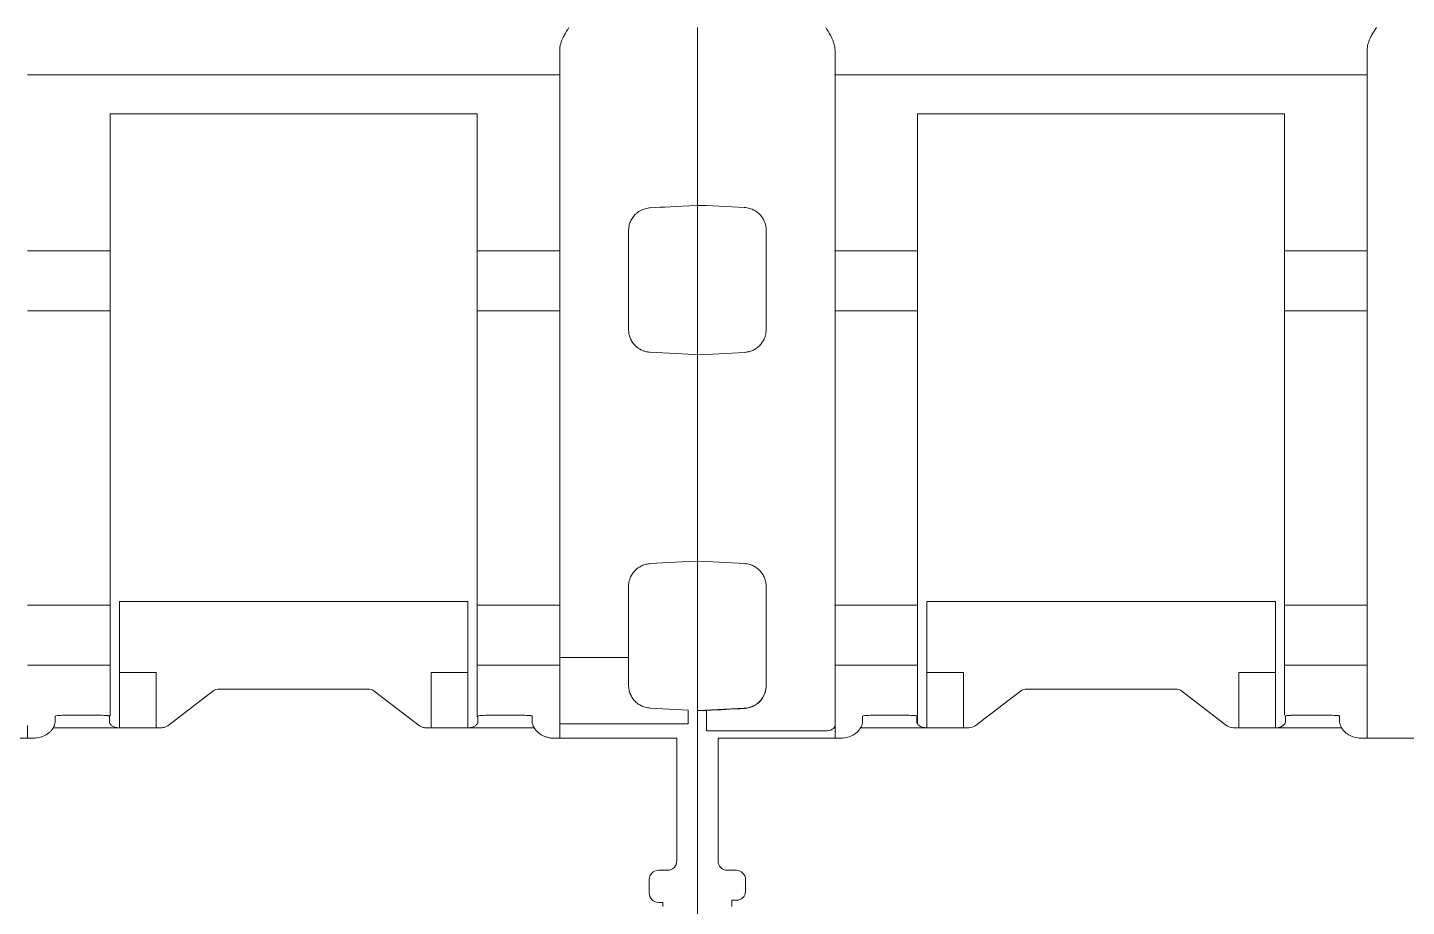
# Model space of a CAD drawing. Header units: millimetres. Extents: x 4137 to 6698, y 1400 to 3585.
# Drawn here: x 4431.75 to 4461.8, y 2349.15 to 2368.31 of the extents above; entities that cross this region are included whole.
import ezdxf

# ---------------------------------------------------------------- set-up
doc = ezdxf.new("R2010")
doc.units = ezdxf.units.MM
doc.layers.add('000-PI-Oprema', color=30, linetype='Continuous', lineweight=5)

msp = doc.modelspace()

# ---------------------------------------------------------------- linework, layer by layer
at = {"layer": '000-PI-Oprema', "color": 0, "lineweight": 0}
for p, q in [((4443.348, 2367.28), (4431.748, 2367.28)), ((4449.348, 2367.28), (4460.948, 2367.28)), ((4433.548, 2365.61), (4433.548, 2366.434)), ((4441.548, 2366.434), (4433.548, 2366.434)), ((4441.548, 2366.434), (4441.548, 2365.61)), ((4451.148, 2366.434), (4459.148, 2366.434)), ((4433.548, 2365.61), (4433.548, 2363.445)), ((4441.548, 2363.445), (4441.548, 2365.61)), ((4446.393, 2364.435), (4446.365, 2364.436)), ((4446.548, 2364.43), (4446.393, 2364.435)), ((4447.374, 2364.389), (4446.548, 2364.432)), ((4446.548, 2364.43), (4446.548, 2364.432)), ((4447.374, 2364.383), (4447.374, 2364.389)), ((4446.348, 2361.176), (4446.348, 2364.053)), ((4446.348, 2364.052), (4446.348, 2361.178)), ((4431.748, 2363.445), (4433.548, 2363.445)), ((4433.548, 2363.445), (4433.548, 2362.135)), ((4441.548, 2362.135), (4441.548, 2363.445)), ((4441.548, 2363.445), (4443.348, 2363.445)), ((4449.348, 2363.445), (4451.148, 2363.445)), ((4460.948, 2363.445), (4459.148, 2363.445)), ((4433.548, 2362.135), (4431.748, 2362.135)), ((4433.548, 2362.135), (4433.548, 2355.722)), ((4441.548, 2355.722), (4441.548, 2362.135)), ((4443.348, 2362.135), (4441.548, 2362.135)), ((4449.348, 2362.135), (4451.148, 2362.135)), ((4459.148, 2362.135), (4460.948, 2362.135)), ((4445.322, 2361.232), (4446.148, 2361.189)), ((4446.548, 2361.187), (4447.374, 2361.23)), ((4446.148, 2361.189), (4446.348, 2361.178)), ((4446.348, 2361.176), (4446.548, 2361.187)), ((4446.148, 2356.668), (4445.322, 2356.625)), ((4446.348, 2356.679), (4446.148, 2356.668)), ((4446.548, 2356.67), (4446.348, 2356.68)), ((4446.348, 2355.628), (4446.348, 2356.68)), ((4446.348, 2356.679), (4446.348, 2355.505)), ((4447.374, 2356.627), (4446.548, 2356.67)), ((4433.748, 2354.248), (4433.748, 2355.799)), ((4433.748, 2355.799), (4441.348, 2355.799)), ((4441.348, 2355.799), (4441.348, 2354.248)), ((4441.548, 2355.8), (4441.543, 2355.8)), ((4451.348, 2355.799), (4451.348, 2354.248)), ((4458.948, 2355.799), (4451.348, 2355.799)), ((4458.948, 2354.248), (4458.948, 2355.799)), ((4431.748, 2355.722), (4433.548, 2355.722)), ((4433.548, 2355.722), (4433.548, 2354.412)), ((4441.548, 2354.412), (4441.548, 2355.722)), ((4441.548, 2355.722), (4443.348, 2355.722)), ((4449.348, 2355.722), (4451.148, 2355.722)), ((4460.948, 2355.722), (4459.148, 2355.722)), ((4433.548, 2354.412), (4431.748, 2354.412)), ((4433.548, 2354.412), (4433.548, 2353.308)), ((4441.548, 2353.287), (4441.548, 2354.412)), ((4441.548, 2354.412), (4443.348, 2354.412)), ((4444.848, 2354.578), (4443.348, 2354.578)), ((4451.148, 2354.412), (4449.348, 2354.412)), ((4451.148, 2353.128), (4451.148, 2354.412)), ((4459.148, 2353.321), (4459.148, 2354.412)), ((4459.148, 2354.412), (4460.948, 2354.412)), ((4433.748, 2354.248), (4434.548, 2354.248)), ((4433.748, 2353.046), (4433.748, 2354.248)), ((4434.548, 2354.248), (4434.548, 2353.046)), ((4440.548, 2354.248), (4441.348, 2354.248)), ((4440.548, 2353.046), (4440.548, 2354.248)), ((4441.348, 2354.248), (4441.348, 2353.046)), ((4452.148, 2354.248), (4451.348, 2354.248)), ((4451.348, 2353.046), (4451.348, 2354.248)), ((4452.148, 2353.046), (4452.148, 2354.248)), ((4458.948, 2354.248), (4458.148, 2354.248)), ((4458.148, 2353.046), (4458.148, 2354.248)), ((4458.948, 2354.248), (4458.948, 2353.046)), ((4434.806, 2353.091), (4435.789, 2353.844)), ((4435.931, 2353.889), (4439.165, 2353.889)), ((4439.306, 2353.844), (4440.289, 2353.091)), ((4452.406, 2353.091), (4453.389, 2353.844)), ((4453.531, 2353.889), (4456.765, 2353.889)), ((4456.906, 2353.844), (4457.889, 2353.091)), ((4445.322, 2353.475), (4446.148, 2353.432)), ((4446.365, 2353.42), (4447.374, 2353.473)), ((4446.548, 2353.424), (4446.548, 2353.426)), ((4447.374, 2353.468), (4447.374, 2353.473)), ((4431.748, 2353.099), (4431.748, 2352.817)), ((4432.347, 2353.223), (4432.347, 2353.302)), ((4433.331, 2353.319), (4432.547, 2353.319)), ((4433.531, 2353.302), (4433.531, 2353.223)), ((4441.565, 2353.223), (4441.565, 2353.302)), ((4442.548, 2353.319), (4441.765, 2353.319)), ((4442.748, 2353.302), (4442.748, 2353.223)), ((4443.348, 2352.828), (4443.348, 2353.251)), ((4446.148, 2353.132), (4443.348, 2353.132)), ((4449.348, 2353.099), (4449.348, 2352.817)), ((4449.947, 2353.223), (4449.947, 2353.302)), ((4450.931, 2353.319), (4450.147, 2353.319)), ((4451.131, 2353.302), (4451.131, 2353.223)), ((4459.165, 2353.302), (4459.165, 2353.223)), ((4460.148, 2353.319), (4459.365, 2353.319)), ((4460.348, 2353.302), (4460.348, 2353.223)), ((4460.948, 2352.828), (4460.948, 2353.251)), ((4425.648, 2352.817), (4431.847, 2352.817)), ((4432.306, 2353.046), (4433.731, 2353.046)), ((4434.665, 2353.046), (4433.731, 2353.046)), ((4441.365, 2353.046), (4440.431, 2353.046)), ((4442.79, 2353.046), (4441.365, 2353.046)), ((4443.248, 2352.817), (4445.898, 2352.817)), ((4445.898, 2352.817), (4445.898, 2352.204)), ((4449.148, 2352.977), (4446.548, 2352.977)), ((4446.798, 2352.204), (4446.798, 2352.817)), ((4446.798, 2352.817), (4449.447, 2352.817)), ((4451.331, 2353.046), (4449.906, 2353.046)), ((4451.331, 2353.046), (4452.265, 2353.046)), ((4458.031, 2353.046), (4458.965, 2353.046)), ((4460.39, 2353.046), (4458.965, 2353.046)), ((4460.848, 2352.817), (4467.047, 2352.817)), ((4445.898, 2350.138), (4445.898, 2351.547)), ((4446.798, 2351.547), (4446.798, 2350.138)), ((4445.698, 2349.939), (4445.498, 2349.939)), ((4447.198, 2349.939), (4446.998, 2349.939)), ((4445.298, 2349.74), (4445.298, 2349.441)), ((4446.348, 2349.545), (4446.348, 2349.378)), ((4446.348, 2349.228), (4446.348, 2349.545)), ((4447.398, 2349.49), (4447.398, 2349.74)), ((4445.498, 2349.241), (4445.598, 2349.241)), ((4445.598, 2349.152), (4445.598, 2349.241)), ((4446.348, 2349.228), (4446.348, 2347.031)), ((4446.348, 2347.955), (4446.348, 2349.228)), ((4447.098, 2349.285), (4447.198, 2349.285)), ((4447.098, 2349.241), (4447.098, 2349.285)), ((4447.098, 2349.241), (4447.098, 2349.152))]:
    msp.add_line(p, q, dxfattribs=at)
at = {"layer": '000-PI-Oprema', "color": 0, "lineweight": 0, "flags": 128}
msp.add_lwpolyline([(4449.348, 2353.099), (4449.344, 2353.075), (4449.332, 2353.052), (4449.314, 2353.031), (4449.289, 2353.013), (4449.259, 2352.997), (4449.224, 2352.986), (4449.187, 2352.979), (4449.148, 2352.977)], dxfattribs=at)
at = {"layer": '000-PI-Oprema', "color": 0, "lineweight": 0}
for points, knots in [([(4443.348, 2367.821), (4443.349, 2367.842), (4443.351, 2367.886), (4443.365, 2367.952), (4443.387, 2368.018), (4443.416, 2368.085), (4443.467, 2368.184), (4443.514, 2368.259), (4443.548, 2368.311)], [0, 0, 0, 0, 0.117336, 0.242611, 0.377617, 0.505972, 0.652001, 1, 1, 1, 1]), ([(4446.348, 2368.311), (4446.348, 2368.279), (4446.348, 2368.215), (4446.348, 2368.119), (4446.348, 2368.024), (4446.348, 2367.897), (4446.348, 2367.741), (4446.348, 2367.565), (4446.348, 2367.405), (4446.348, 2367.268), (4446.348, 2367.152), (4446.348, 2367.097), (4446.348, 2367.07)], [0, 0, 0, 0, 0.061391, 0.122427, 0.18342, 0.24468, 0.372209, 0.500076, 0.627605, 0.755472, 0.877481, 1, 1, 1, 1]), ([(4446.348, 2367.07), (4446.348, 2367.083), (4446.348, 2367.109), (4446.348, 2367.157), (4446.348, 2367.209), (4446.348, 2367.289), (4446.348, 2367.405), (4446.348, 2367.564), (4446.348, 2367.741), (4446.348, 2367.927), (4446.348, 2368.118), (4446.348, 2368.247), (4446.348, 2368.311)], [0, 0, 0, 0, 0.061391, 0.122427, 0.18342, 0.24468, 0.372209, 0.500076, 0.627605, 0.755472, 0.877481, 1, 1, 1, 1]), ([(4449.148, 2368.311), (4449.181, 2368.259), (4449.228, 2368.184), (4449.28, 2368.085), (4449.313, 2368.007), (4449.341, 2367.921), (4449.346, 2367.853), (4449.348, 2367.821)], [0, 0, 0, 0, 0.350015, 0.493309, 0.624855, 0.821183, 1, 1, 1, 1]), ([(4460.948, 2367.821), (4460.949, 2367.842), (4460.951, 2367.886), (4460.965, 2367.952), (4460.987, 2368.018), (4461.016, 2368.086), (4461.067, 2368.184), (4461.114, 2368.259), (4461.148, 2368.311)], [0, 0, 0, 0, 0.117446, 0.242847, 0.378002, 0.506391, 0.652474, 1, 1, 1, 1]), ([(4443.348, 2367.667), (4443.348, 2367.677), (4443.348, 2367.696), (4443.348, 2367.733), (4443.348, 2367.774), (4443.348, 2367.806), (4443.348, 2367.821)], [0, 0, 0, 0, 0.251193, 0.5, 0.748807, 1, 1, 1, 1]), ([(4460.948, 2367.667), (4460.948, 2367.677), (4460.948, 2367.696), (4460.948, 2367.733), (4460.948, 2367.774), (4460.948, 2367.806), (4460.948, 2367.821)], [0, 0, 0, 0, 0.251193, 0.5, 0.748807, 1, 1, 1, 1]), ([(4443.348, 2364.606), (4443.348, 2364.689), (4443.348, 2364.856), (4443.348, 2365.097), (4443.348, 2365.332), (4443.348, 2365.559), (4443.348, 2365.779), (4443.348, 2365.992), (4443.348, 2366.198), (4443.348, 2366.462), (4443.348, 2366.771), (4443.348, 2367.108), (4443.348, 2367.411), (4443.348, 2367.582), (4443.348, 2367.667)], [0, 0, 0, 0, 0.062754, 0.125301, 0.187708, 0.250043, 0.312375, 0.374772, 0.437302, 0.500033, 0.625237, 0.749935, 0.874674, 1, 1, 1, 1]), ([(4449.348, 2367.667), (4449.348, 2367.627), (4449.348, 2367.546), (4449.348, 2367.415), (4449.348, 2367.275), (4449.348, 2367.128), (4449.348, 2366.972), (4449.348, 2366.807), (4449.348, 2366.635), (4449.348, 2366.394), (4449.348, 2366.076), (4449.348, 2365.664), (4449.348, 2365.227), (4449.348, 2364.914), (4449.348, 2364.757)], [0, 0, 0, 0, 0.062736, 0.125281, 0.187695, 0.250043, 0.312387, 0.374792, 0.437318, 0.500031, 0.625212, 0.749931, 0.874692, 1, 1, 1, 1]), ([(4460.948, 2364.606), (4460.948, 2364.689), (4460.948, 2364.856), (4460.948, 2365.097), (4460.948, 2365.332), (4460.948, 2365.559), (4460.948, 2365.779), (4460.948, 2365.992), (4460.948, 2366.198), (4460.948, 2366.462), (4460.948, 2366.771), (4460.948, 2367.108), (4460.948, 2367.411), (4460.948, 2367.582), (4460.948, 2367.667)], [0, 0, 0, 0, 0.062754, 0.125301, 0.187708, 0.250043, 0.312375, 0.374772, 0.437302, 0.500033, 0.625237, 0.749935, 0.874674, 1, 1, 1, 1]), ([(4446.348, 2367.07), (4446.348, 2367.033), (4446.348, 2366.959), (4446.348, 2366.839), (4446.348, 2366.713), (4446.348, 2366.579), (4446.348, 2366.437), (4446.348, 2366.288), (4446.348, 2366.132), (4446.348, 2365.914), (4446.348, 2365.626), (4446.348, 2365.254), (4446.348, 2364.858), (4446.348, 2364.576), (4446.348, 2364.434)], [0, 0, 0, 0, 0.062728, 0.125272, 0.18769, 0.250045, 0.312396, 0.374803, 0.437328, 0.500029, 0.625194, 0.749922, 0.874696, 1, 1, 1, 1]), ([(4446.348, 2364.436), (4446.348, 2364.507), (4446.348, 2364.65), (4446.348, 2364.856), (4446.348, 2365.057), (4446.348, 2365.252), (4446.348, 2365.44), (4446.348, 2365.623), (4446.348, 2365.799), (4446.348, 2366.026), (4446.348, 2366.292), (4446.348, 2366.582), (4446.348, 2366.845), (4446.348, 2366.995), (4446.348, 2367.07)], [0, 0, 0, 0, 0.062728, 0.125271, 0.18769, 0.250045, 0.312396, 0.374804, 0.437328, 0.500029, 0.625194, 0.749922, 0.874696, 1, 1, 1, 1]), ([(4451.148, 2366.434), (4451.148, 2366.393), (4451.148, 2366.31), (4451.148, 2366.192), (4451.148, 2366.079), (4451.148, 2365.936), (4451.148, 2365.771), (4451.148, 2365.663), (4451.148, 2365.61)], [0, 0, 0, 0, 0.125424, 0.250193, 0.374902, 0.500146, 0.749703, 1, 1, 1, 1]), ([(4459.148, 2365.61), (4459.148, 2365.636), (4459.148, 2365.688), (4459.148, 2365.776), (4459.148, 2365.87), (4459.148, 2366.005), (4459.148, 2366.189), (4459.148, 2366.353), (4459.148, 2366.434)], [0, 0, 0, 0, 0.125424, 0.250193, 0.374902, 0.500146, 0.749703, 1, 1, 1, 1]), ([(4459.148, 2363.445), (4459.148, 2363.516), (4459.148, 2363.658), (4459.148, 2363.864), (4459.148, 2364.065), (4459.148, 2364.261), (4459.148, 2364.451), (4459.148, 2364.697), (4459.148, 2364.989), (4459.148, 2365.317), (4459.148, 2365.512), (4459.148, 2365.61)], [0, 0, 0, 0, 0.083508, 0.166833, 0.25006, 0.333277, 0.416572, 0.500032, 0.666688, 0.83311, 1, 1, 1, 1]), ([(4443.348, 2363.212), (4443.348, 2363.283), (4443.348, 2363.425), (4443.348, 2363.633), (4443.348, 2363.837), (4443.348, 2364.037), (4443.348, 2364.231), (4443.348, 2364.422), (4443.348, 2364.544), (4443.348, 2364.606)], [0, 0, 0, 0, 0.143512, 0.28637, 0.428834, 0.571166, 0.71363, 0.856488, 1, 1, 1, 1]), ([(4449.348, 2364.757), (4449.348, 2364.693), (4449.348, 2364.566), (4449.348, 2364.367), (4449.348, 2364.165), (4449.348, 2363.957), (4449.348, 2363.745), (4449.348, 2363.528), (4449.348, 2363.306), (4449.348, 2363.155), (4449.348, 2363.08)], [0, 0, 0, 0, 0.12575, 0.250858, 0.375537, 0.5, 0.624463, 0.749142, 0.87425, 1, 1, 1, 1]), ([(4460.948, 2363.212), (4460.948, 2363.283), (4460.948, 2363.425), (4460.948, 2363.633), (4460.948, 2363.837), (4460.948, 2364.037), (4460.948, 2364.231), (4460.948, 2364.422), (4460.948, 2364.544), (4460.948, 2364.606)], [0, 0, 0, 0, 0.143512, 0.28637, 0.428834, 0.571166, 0.71363, 0.856488, 1, 1, 1, 1]), ([(4445.322, 2364.382), (4445.303, 2364.38), (4445.266, 2364.377), (4445.21, 2364.364), (4445.154, 2364.345), (4445.1, 2364.318), (4445.047, 2364.284), (4444.992, 2364.237), (4444.935, 2364.17), (4444.886, 2364.083), (4444.854, 2363.984), (4444.85, 2363.916), (4444.848, 2363.882)], [0, 0, 0, 0, 0.067869, 0.138425, 0.211987, 0.288836, 0.369219, 0.453352, 0.573685, 0.721104, 0.860335, 1, 1, 1, 1]), ([(4447.374, 2364.389), (4447.393, 2364.388), (4447.432, 2364.384), (4447.489, 2364.371), (4447.555, 2364.347), (4447.627, 2364.309), (4447.7, 2364.249), (4447.763, 2364.175), (4447.81, 2364.088), (4447.842, 2363.993), (4447.846, 2363.925), (4447.848, 2363.891)], [0, 0, 0, 0, 0.071618, 0.143308, 0.216363, 0.334035, 0.455285, 0.587191, 0.721903, 0.860899, 1, 1, 1, 1]), ([(4444.848, 2363.882), (4444.848, 2363.817), (4444.848, 2363.685), (4444.848, 2363.484), (4444.848, 2363.347), (4444.848, 2363.279)], [0, 0, 0, 0, 0.333419, 0.666581, 1, 1, 1, 1]), ([(4451.148, 2363.445), (4451.148, 2363.396), (4451.148, 2363.298), (4451.148, 2363.082), (4451.148, 2362.843), (4451.148, 2362.598), (4451.148, 2362.378), (4451.148, 2362.213), (4451.148, 2362.157), (4451.148, 2362.135)], [0, 0, 0, 0, 0.150243, 0.300485, 0.450729, 0.600973, 0.751216, 0.901461, 1, 1, 1, 1]), ([(4459.148, 2363.445), (4459.148, 2363.396), (4459.148, 2363.298), (4459.148, 2363.082), (4459.148, 2362.843), (4459.148, 2362.598), (4459.148, 2362.378), (4459.148, 2362.213), (4459.148, 2362.157), (4459.148, 2362.135)], [0, 0, 0, 0, 0.150243, 0.300485, 0.450729, 0.600973, 0.751216, 0.901461, 1, 1, 1, 1]), ([(4443.348, 2354.645), (4443.348, 2354.759), (4443.348, 2354.987), (4443.348, 2355.332), (4443.348, 2355.68), (4443.348, 2356.031), (4443.348, 2356.384), (4443.348, 2356.981), (4443.348, 2357.828), (4443.348, 2358.928), (4443.348, 2360.028), (4443.348, 2360.995), (4443.348, 2361.827), (4443.348, 2362.527), (4443.348, 2362.983), (4443.348, 2363.212)], [0, 0, 0, 0, 0.041431, 0.082793, 0.124119, 0.165441, 0.206793, 0.248207, 0.374079, 0.500012, 0.625883, 0.751817, 0.834548, 0.917188, 1, 1, 1, 1]), ([(4444.848, 2363.279), (4444.848, 2363.177), (4444.848, 2362.974), (4444.848, 2362.667), (4444.848, 2362.357), (4444.848, 2362.046), (4444.848, 2361.836), (4444.848, 2361.731)], [0, 0, 0, 0, 0.200123, 0.400061, 0.599939, 0.799877, 1, 1, 1, 1]), ([(4447.848, 2361.73), (4447.848, 2361.849), (4447.848, 2362.088), (4447.848, 2362.443), (4447.848, 2362.796), (4447.848, 2363.028), (4447.848, 2363.145)], [0, 0, 0, 0, 0.2501, 0.5, 0.7499, 1, 1, 1, 1]), ([(4449.348, 2363.08), (4449.348, 2362.969), (4449.348, 2362.748), (4449.348, 2362.412), (4449.348, 2362.074), (4449.348, 2361.734), (4449.348, 2361.392), (4449.348, 2360.813), (4449.348, 2359.993), (4449.348, 2358.929), (4449.348, 2357.864), (4449.348, 2356.928), (4449.348, 2356.122), (4449.348, 2355.443), (4449.348, 2354.999), (4449.348, 2354.777)], [0, 0, 0, 0, 0.041447, 0.082829, 0.124176, 0.16552, 0.206891, 0.248321, 0.374134, 0.500011, 0.625824, 0.751702, 0.834467, 0.91715, 1, 1, 1, 1]), ([(4460.948, 2354.645), (4460.948, 2354.759), (4460.948, 2354.987), (4460.948, 2355.332), (4460.948, 2355.68), (4460.948, 2356.031), (4460.948, 2356.384), (4460.948, 2356.981), (4460.948, 2357.828), (4460.948, 2358.928), (4460.948, 2360.028), (4460.948, 2360.995), (4460.948, 2361.827), (4460.948, 2362.527), (4460.948, 2362.983), (4460.948, 2363.212)], [0, 0, 0, 0, 0.041431, 0.082793, 0.124119, 0.165441, 0.206793, 0.248207, 0.374079, 0.500012, 0.625883, 0.751817, 0.834548, 0.917188, 1, 1, 1, 1]), ([(4451.148, 2362.135), (4451.148, 2362.051), (4451.148, 2361.884), (4451.148, 2361.629), (4451.148, 2361.372), (4451.148, 2361.112), (4451.148, 2360.849), (4451.148, 2360.402), (4451.148, 2359.762), (4451.148, 2358.929), (4451.148, 2358.095), (4451.148, 2357.366), (4451.148, 2356.744), (4451.148, 2356.225), (4451.148, 2355.89), (4451.148, 2355.722)], [0, 0, 0, 0, 0.041319, 0.082538, 0.123706, 0.164869, 0.206076, 0.247373, 0.373654, 0.500018, 0.626299, 0.752662, 0.835118, 0.917437, 1, 1, 1, 1]), ([(4459.148, 2362.135), (4459.148, 2361.127), (4459.148, 2360.028), (4459.148, 2357.829), (4459.148, 2356.73), (4459.148, 2355.722)], [0, 0, 0, 0, 0.5, 0.5, 1, 1, 1, 1]), ([(4445.322, 2361.232), (4445.301, 2361.234), (4445.259, 2361.238), (4445.198, 2361.253), (4445.129, 2361.279), (4445.056, 2361.321), (4444.984, 2361.384), (4444.925, 2361.458), (4444.881, 2361.544), (4444.853, 2361.636), (4444.849, 2361.699), (4444.848, 2361.731)], [0, 0, 0, 0, 0.082209, 0.16366, 0.245689, 0.369303, 0.493372, 0.618767, 0.744744, 0.872104, 1, 1, 1, 1]), ([(4447.848, 2361.73), (4447.847, 2361.708), (4447.845, 2361.666), (4447.833, 2361.603), (4447.81, 2361.532), (4447.77, 2361.457), (4447.711, 2361.382), (4447.639, 2361.319), (4447.557, 2361.273), (4447.468, 2361.24), (4447.405, 2361.234), (4447.374, 2361.23)], [0, 0, 0, 0, 0.085507, 0.170147, 0.255273, 0.381189, 0.506725, 0.630753, 0.754527, 0.877113, 1, 1, 1, 1]), ([(4446.348, 2361.178), (4446.348, 2361.072), (4446.348, 2360.86), (4446.348, 2360.54), (4446.348, 2360.219), (4446.348, 2359.897), (4446.348, 2359.575), (4446.348, 2359.252), (4446.348, 2358.848), (4446.348, 2358.363), (4446.348, 2357.799), (4446.348, 2357.236), (4446.348, 2356.865), (4446.348, 2356.679)], [0, 0, 0, 0, 0.071572, 0.143012, 0.214372, 0.285701, 0.357051, 0.428472, 0.500015, 0.625079, 0.749917, 0.8748, 1, 1, 1, 1]), ([(4446.348, 2356.68), (4446.348, 2356.787), (4446.348, 2356.999), (4446.348, 2357.318), (4446.348, 2357.639), (4446.348, 2357.96), (4446.348, 2358.282), (4446.348, 2358.605), (4446.348, 2359.009), (4446.348, 2359.494), (4446.348, 2360.057), (4446.348, 2360.619), (4446.348, 2360.991), (4446.348, 2361.176)], [0, 0, 0, 0, 0.071572, 0.143012, 0.214372, 0.285701, 0.357051, 0.428472, 0.500015, 0.625079, 0.749917, 0.8748, 1, 1, 1, 1]), ([(4444.848, 2356.125), (4444.848, 2356.147), (4444.85, 2356.189), (4444.863, 2356.252), (4444.886, 2356.323), (4444.925, 2356.398), (4444.984, 2356.473), (4445.056, 2356.536), (4445.138, 2356.582), (4445.228, 2356.615), (4445.29, 2356.621), (4445.322, 2356.625)], [0, 0, 0, 0, 0.085573, 0.170275, 0.255463, 0.381339, 0.506835, 0.630803, 0.754517, 0.877108, 1, 1, 1, 1]), ([(4447.374, 2356.627), (4447.395, 2356.625), (4447.437, 2356.621), (4447.498, 2356.606), (4447.566, 2356.579), (4447.639, 2356.537), (4447.711, 2356.475), (4447.771, 2356.4), (4447.814, 2356.315), (4447.843, 2356.223), (4447.846, 2356.159), (4447.848, 2356.127)], [0, 0, 0, 0, 0.082205, 0.163652, 0.245679, 0.369354, 0.493482, 0.618917, 0.744935, 0.872201, 1, 1, 1, 1]), ([(4444.848, 2356.125), (4444.848, 2356.021), (4444.848, 2355.811), (4444.848, 2355.5), (4444.848, 2355.19), (4444.848, 2354.882), (4444.848, 2354.679), (4444.848, 2354.578)], [0, 0, 0, 0, 0.200123, 0.400061, 0.599939, 0.799877, 1, 1, 1, 1]), ([(4447.848, 2354.712), (4447.848, 2354.828), (4447.848, 2355.061), (4447.848, 2355.414), (4447.848, 2355.769), (4447.848, 2356.008), (4447.848, 2356.127)], [0, 0, 0, 0, 0.2501, 0.5, 0.7499, 1, 1, 1, 1]), ([(4446.348, 2353.803), (4446.348, 2353.803), (4446.348, 2354.13), (4446.348, 2354.513), (4446.348, 2355.002), (4446.348, 2355.356), (4446.348, 2355.586), (4446.348, 2355.614), (4446.348, 2355.628)], [0, 0, 0, 0, 0.008736, 0.206989, 0.405242, 0.603494, 0.801747, 1, 1, 1, 1]), ([(4446.348, 2355.528), (4446.348, 2355.514), (4446.348, 2355.486), (4446.348, 2355.264), (4446.348, 2354.916), (4446.348, 2354.459), (4446.348, 2354.076), (4446.348, 2353.805)], [0, 0, 0, 0, 0.201961, 0.403921, 0.605881, 0.807842, 1, 1, 1, 1]), ([(4451.148, 2355.722), (4451.148, 2355.7), (4451.148, 2355.644), (4451.148, 2355.479), (4451.148, 2355.259), (4451.148, 2355.014), (4451.148, 2354.774), (4451.148, 2354.559), (4451.148, 2354.461), (4451.148, 2354.412)], [0, 0, 0, 0, 0.098539, 0.248784, 0.399027, 0.54927, 0.699515, 0.849757, 1, 1, 1, 1]), ([(4459.148, 2355.722), (4459.148, 2355.7), (4459.148, 2355.644), (4459.148, 2355.479), (4459.148, 2355.259), (4459.148, 2355.014), (4459.148, 2354.774), (4459.148, 2354.559), (4459.148, 2354.461), (4459.148, 2354.412)], [0, 0, 0, 0, 0.098539, 0.248784, 0.399027, 0.54927, 0.699515, 0.849757, 1, 1, 1, 1]), ([(4443.348, 2353.251), (4443.348, 2353.313), (4443.348, 2353.435), (4443.348, 2353.626), (4443.348, 2353.82), (4443.348, 2354.02), (4443.348, 2354.223), (4443.348, 2354.432), (4443.348, 2354.574), (4443.348, 2354.645)], [0, 0, 0, 0, 0.143512, 0.28637, 0.428834, 0.571166, 0.71363, 0.856488, 1, 1, 1, 1]), ([(4447.848, 2353.965), (4447.848, 2354.026), (4447.848, 2354.147), (4447.848, 2354.333), (4447.848, 2354.521), (4447.848, 2354.648), (4447.848, 2354.712)], [0, 0, 0, 0, 0.25014, 0.5, 0.74986, 1, 1, 1, 1]), ([(4449.348, 2354.777), (4449.348, 2354.701), (4449.348, 2354.55), (4449.348, 2354.329), (4449.348, 2354.112), (4449.348, 2353.9), (4449.348, 2353.692), (4449.348, 2353.489), (4449.348, 2353.291), (4449.348, 2353.163), (4449.348, 2353.099)], [0, 0, 0, 0, 0.12575, 0.250858, 0.375537, 0.5, 0.624463, 0.749142, 0.87425, 1, 1, 1, 1]), ([(4460.948, 2353.251), (4460.948, 2353.313), (4460.948, 2353.435), (4460.948, 2353.626), (4460.948, 2353.82), (4460.948, 2354.02), (4460.948, 2354.223), (4460.948, 2354.432), (4460.948, 2354.574), (4460.948, 2354.645)], [0, 0, 0, 0, 0.143512, 0.28637, 0.428834, 0.571166, 0.71363, 0.856488, 1, 1, 1, 1]), ([(4444.848, 2354.578), (4444.848, 2354.51), (4444.848, 2354.373), (4444.848, 2354.171), (4444.848, 2354.04), (4444.848, 2353.974)], [0, 0, 0, 0, 0.333419, 0.666581, 1, 1, 1, 1]), ([(4445.322, 2353.475), (4445.302, 2353.477), (4445.264, 2353.48), (4445.207, 2353.493), (4445.142, 2353.517), (4445.07, 2353.555), (4444.996, 2353.615), (4444.933, 2353.689), (4444.885, 2353.777), (4444.854, 2353.873), (4444.85, 2353.941), (4444.848, 2353.974)], [0, 0, 0, 0, 0.070997, 0.142096, 0.214572, 0.332081, 0.453288, 0.585757, 0.721078, 0.860541, 1, 1, 1, 1]), ([(4447.374, 2353.473), (4447.415, 2353.476), (4447.462, 2353.483), (4447.561, 2353.517), (4447.614, 2353.545), (4447.714, 2353.626), (4447.761, 2353.681), (4447.828, 2353.815), (4447.848, 2353.894), (4447.848, 2353.973)], [0, 0, 0, 0, 0.25, 0.25, 0.5, 0.5, 0.75, 0.75, 1, 1, 1, 1]), ([(4447.374, 2353.468), (4447.392, 2353.469), (4447.43, 2353.472), (4447.486, 2353.485), (4447.542, 2353.505), (4447.597, 2353.532), (4447.649, 2353.566), (4447.706, 2353.615), (4447.769, 2353.689), (4447.817, 2353.782), (4447.843, 2353.879), (4447.846, 2353.937), (4447.848, 2353.965)], [0, 0, 0, 0, 0.068374, 0.139377, 0.213319, 0.290477, 0.371094, 0.455382, 0.587277, 0.761474, 0.880592, 1, 1, 1, 1]), ([(4446.348, 2353.423), (4446.348, 2353.351), (4446.348, 2353.209), (4446.348, 2353.002), (4446.348, 2352.801), (4446.348, 2352.606), (4446.348, 2352.417), (4446.348, 2352.235), (4446.348, 2352.058), (4446.348, 2351.832), (4446.348, 2351.565), (4446.348, 2351.275), (4446.348, 2351.012), (4446.348, 2350.862), (4446.348, 2350.787)], [0, 0, 0, 0, 0.062728, 0.125272, 0.18769, 0.250045, 0.312396, 0.374803, 0.437328, 0.500029, 0.625194, 0.749922, 0.874696, 1, 1, 1, 1]), ([(4446.348, 2350.787), (4446.348, 2350.824), (4446.348, 2350.897), (4446.348, 2351.017), (4446.348, 2351.144), (4446.348, 2351.278), (4446.348, 2351.419), (4446.348, 2351.568), (4446.348, 2351.724), (4446.348, 2351.942), (4446.348, 2352.23), (4446.348, 2352.602), (4446.348, 2352.997), (4446.348, 2353.279), (4446.348, 2353.421)], [0, 0, 0, 0, 0.062728, 0.125271, 0.18769, 0.250045, 0.312396, 0.374804, 0.437328, 0.500029, 0.625194, 0.749922, 0.874696, 1, 1, 1, 1]), ([(4446.548, 2353.426), (4446.521, 2353.426), (4446.469, 2353.424), (4446.418, 2353.422), (4446.393, 2353.421)], [0, 0, 0, 0, 0.508632, 1, 1, 1, 1]), ([(4432.347, 2353.173), (4432.347, 2353.164), (4432.346, 2353.147), (4432.338, 2353.116), (4432.325, 2353.083), (4432.312, 2353.059), (4432.306, 2353.046)], [0, 0, 0, 0, 0.256458, 0.506841, 0.753776, 1, 1, 1, 1]), ([(4432.347, 2353.302), (4432.347, 2353.306), (4432.369, 2353.311), (4432.443, 2353.317), (4432.495, 2353.319), (4432.547, 2353.319)], [0, 0, 0, 0, 0.5, 0.5, 1, 1, 1, 1]), ([(4433.531, 2353.302), (4433.53, 2353.303), (4433.528, 2353.305), (4433.517, 2353.308), (4433.498, 2353.311), (4433.465, 2353.315), (4433.41, 2353.318), (4433.357, 2353.319), (4433.331, 2353.319)], [0, 0, 0, 0, 0.128148, 0.251094, 0.373747, 0.501054, 0.748354, 1, 1, 1, 1]), ([(4433.731, 2353.046), (4433.717, 2353.047), (4433.69, 2353.048), (4433.652, 2353.057), (4433.617, 2353.071), (4433.577, 2353.096), (4433.538, 2353.133), (4433.533, 2353.16), (4433.531, 2353.173)], [0, 0, 0, 0, 0.128818, 0.251822, 0.37424, 0.501366, 0.746636, 1, 1, 1, 1]), ([(4434.806, 2353.091), (4434.796, 2353.085), (4434.777, 2353.071), (4434.742, 2353.057), (4434.704, 2353.048), (4434.678, 2353.047), (4434.665, 2353.046)], [0, 0, 0, 0, 0.25487, 0.5, 0.74513, 1, 1, 1, 1]), ([(4440.431, 2353.046), (4440.417, 2353.047), (4440.391, 2353.048), (4440.353, 2353.057), (4440.319, 2353.071), (4440.299, 2353.085), (4440.289, 2353.091)], [0, 0, 0, 0, 0.25487, 0.5, 0.74513, 1, 1, 1, 1]), ([(4441.565, 2353.173), (4441.564, 2353.166), (4441.563, 2353.154), (4441.552, 2353.132), (4441.534, 2353.111), (4441.501, 2353.083), (4441.445, 2353.053), (4441.392, 2353.049), (4441.365, 2353.046)], [0, 0, 0, 0, 0.130698, 0.254597, 0.376443, 0.501216, 0.749391, 1, 1, 1, 1]), ([(4441.565, 2353.302), (4441.565, 2353.306), (4441.586, 2353.311), (4441.66, 2353.317), (4441.712, 2353.319), (4441.765, 2353.319)], [0, 0, 0, 0, 0.5, 0.5, 1, 1, 1, 1]), ([(4442.748, 2353.302), (4442.747, 2353.303), (4442.746, 2353.305), (4442.734, 2353.308), (4442.716, 2353.311), (4442.682, 2353.315), (4442.627, 2353.318), (4442.575, 2353.319), (4442.548, 2353.319)], [0, 0, 0, 0, 0.128148, 0.251094, 0.373747, 0.501054, 0.748354, 1, 1, 1, 1]), ([(4442.79, 2353.046), (4442.783, 2353.059), (4442.77, 2353.083), (4442.758, 2353.116), (4442.749, 2353.147), (4442.748, 2353.164), (4442.748, 2353.173)], [0, 0, 0, 0, 0.246224, 0.493159, 0.743542, 1, 1, 1, 1]), ([(4449.947, 2353.173), (4449.947, 2353.164), (4449.946, 2353.147), (4449.938, 2353.116), (4449.925, 2353.083), (4449.912, 2353.059), (4449.906, 2353.046)], [0, 0, 0, 0, 0.256458, 0.506841, 0.753776, 1, 1, 1, 1]), ([(4449.947, 2353.302), (4449.947, 2353.306), (4449.969, 2353.311), (4450.043, 2353.317), (4450.095, 2353.319), (4450.147, 2353.319)], [0, 0, 0, 0, 0.5, 0.5, 1, 1, 1, 1]), ([(4449.947, 2353.173), (4449.947, 2353.181), (4449.947, 2353.198), (4449.947, 2353.215), (4449.947, 2353.221), (4449.947, 2353.223)], [0, 0, 0, 0, 0.334189, 0.665811, 1, 1, 1, 1]), ([(4451.131, 2353.302), (4451.13, 2353.303), (4451.128, 2353.305), (4451.117, 2353.308), (4451.098, 2353.311), (4451.065, 2353.315), (4451.01, 2353.318), (4450.957, 2353.319), (4450.931, 2353.319)], [0, 0, 0, 0, 0.128148, 0.251094, 0.373747, 0.501054, 0.748354, 1, 1, 1, 1]), ([(4451.131, 2353.173), (4451.131, 2353.167), (4451.133, 2353.155), (4451.143, 2353.134), (4451.161, 2353.111), (4451.19, 2353.087), (4451.244, 2353.056), (4451.298, 2353.05), (4451.331, 2353.046)], [0, 0, 0, 0, 0.121269, 0.244591, 0.370821, 0.500756, 0.692101, 1, 1, 1, 1]), ([(4458.965, 2353.046), (4458.979, 2353.047), (4459.007, 2353.048), (4459.043, 2353.058), (4459.071, 2353.069), (4459.092, 2353.08), (4459.123, 2353.1), (4459.157, 2353.134), (4459.162, 2353.16), (4459.165, 2353.173)], [0, 0, 0, 0, 0.138294, 0.257669, 0.358107, 0.439606, 0.502183, 0.756685, 1, 1, 1, 1]), ([(4459.365, 2353.319), (4459.351, 2353.319), (4459.325, 2353.319), (4459.287, 2353.318), (4459.253, 2353.316), (4459.213, 2353.313), (4459.173, 2353.309), (4459.167, 2353.304), (4459.165, 2353.302)], [0, 0, 0, 0, 0.128148, 0.251094, 0.373747, 0.501054, 0.748354, 1, 1, 1, 1]), ([(4460.348, 2353.302), (4460.347, 2353.303), (4460.346, 2353.305), (4460.334, 2353.308), (4460.316, 2353.311), (4460.282, 2353.315), (4460.227, 2353.318), (4460.175, 2353.319), (4460.148, 2353.319)], [0, 0, 0, 0, 0.128148, 0.251094, 0.373747, 0.501054, 0.748354, 1, 1, 1, 1]), ([(4460.348, 2353.223), (4460.348, 2353.221), (4460.348, 2353.215), (4460.348, 2353.198), (4460.348, 2353.181), (4460.348, 2353.173)], [0, 0, 0, 0, 0.334189, 0.665811, 1, 1, 1, 1]), ([(4460.39, 2353.046), (4460.383, 2353.059), (4460.37, 2353.083), (4460.358, 2353.116), (4460.349, 2353.147), (4460.348, 2353.164), (4460.348, 2353.173)], [0, 0, 0, 0, 0.246224, 0.493159, 0.743542, 1, 1, 1, 1]), ([(4432.306, 2353.046), (4432.295, 2353.03), (4432.274, 2352.996), (4432.231, 2352.951), (4432.18, 2352.912), (4432.104, 2352.867), (4431.993, 2352.826), (4431.896, 2352.82), (4431.847, 2352.817)], [0, 0, 0, 0, 0.126929, 0.250928, 0.374602, 0.500576, 0.748126, 1, 1, 1, 1]), ([(4443.248, 2352.817), (4443.223, 2352.817), (4443.175, 2352.819), (4443.104, 2352.831), (4443.037, 2352.851), (4442.953, 2352.887), (4442.859, 2352.948), (4442.813, 2353.013), (4442.79, 2353.046)], [0, 0, 0, 0, 0.126929, 0.250928, 0.374602, 0.500576, 0.748126, 1, 1, 1, 1]), ([(4449.447, 2352.817), (4449.544, 2352.817), (4449.64, 2352.839), (4449.802, 2352.92), (4449.867, 2352.979), (4449.906, 2353.046)], [0, 0, 0, 0, 0.5, 0.5, 1, 1, 1, 1]), ([(4460.39, 2353.046), (4460.428, 2352.979), (4460.493, 2352.92), (4460.655, 2352.839), (4460.751, 2352.817), (4460.848, 2352.817)], [0, 0, 0, 0, 0.5, 0.5, 1, 1, 1, 1]), ([(4446.348, 2350.787), (4446.348, 2350.774), (4446.348, 2350.748), (4446.348, 2350.7), (4446.348, 2350.647), (4446.348, 2350.568), (4446.348, 2350.452), (4446.348, 2350.293), (4446.348, 2350.116), (4446.348, 2349.93), (4446.348, 2349.738), (4446.348, 2349.61), (4446.348, 2349.545)], [0, 0, 0, 0, 0.061391, 0.122427, 0.18342, 0.24468, 0.372209, 0.500076, 0.627605, 0.755472, 0.877481, 1, 1, 1, 1]), ([(4446.348, 2349.545), (4446.348, 2349.578), (4446.348, 2349.642), (4446.348, 2349.738), (4446.348, 2349.833), (4446.348, 2349.96), (4446.348, 2350.116), (4446.348, 2350.292), (4446.348, 2350.452), (4446.348, 2350.589), (4446.348, 2350.704), (4446.348, 2350.76), (4446.348, 2350.787)], [0, 0, 0, 0, 0.061391, 0.122427, 0.18342, 0.24468, 0.372209, 0.500076, 0.627605, 0.755472, 0.877481, 1, 1, 1, 1]), ([(4445.698, 2349.939), (4445.711, 2349.94), (4445.737, 2349.941), (4445.775, 2349.953), (4445.81, 2349.971), (4445.849, 2350.004), (4445.89, 2350.059), (4445.895, 2350.112), (4445.898, 2350.138)], [0, 0, 0, 0, 0.128148, 0.251094, 0.373747, 0.501054, 0.748354, 1, 1, 1, 1]), ([(4446.798, 2350.138), (4446.798, 2350.125), (4446.8, 2350.099), (4446.812, 2350.061), (4446.83, 2350.027), (4446.863, 2349.987), (4446.919, 2349.947), (4446.971, 2349.942), (4446.998, 2349.939)], [0, 0, 0, 0, 0.128148, 0.251094, 0.373747, 0.501054, 0.748354, 1, 1, 1, 1]), ([(4445.498, 2349.939), (4445.445, 2349.939), (4445.393, 2349.917), (4445.319, 2349.844), (4445.298, 2349.792), (4445.298, 2349.74)], [0, 0, 0, 0, 0.5, 0.5, 1, 1, 1, 1]), ([(4447.398, 2349.74), (4447.398, 2349.792), (4447.376, 2349.844), (4447.302, 2349.917), (4447.25, 2349.939), (4447.198, 2349.939)], [0, 0, 0, 0, 0.5, 0.5, 1, 1, 1, 1]), ([(4447.198, 2349.285), (4447.211, 2349.286), (4447.237, 2349.287), (4447.275, 2349.299), (4447.31, 2349.317), (4447.349, 2349.35), (4447.39, 2349.405), (4447.395, 2349.458), (4447.398, 2349.49)], [0, 0, 0, 0, 0.128148, 0.251094, 0.373747, 0.501054, 0.748354, 1, 1, 1, 1]), ([(4445.298, 2349.441), (4445.298, 2349.389), (4445.319, 2349.337), (4445.393, 2349.263), (4445.445, 2349.241), (4445.498, 2349.241)], [0, 0, 0, 0, 0.5, 0.5, 1, 1, 1, 1]), ([(4446.348, 2349.378), (4446.348, 2349.365), (4446.348, 2349.339), (4446.348, 2349.302), (4446.348, 2349.266), (4446.348, 2349.235), (4446.348, 2349.23), (4446.348, 2349.228)], [0, 0, 0, 0, 0.169382, 0.332374, 0.500748, 0.7482, 1, 1, 1, 1])]:
    msp.add_open_spline(points, degree=3, knots=knots, dxfattribs=at)
for points in [[(4449.348, 2367.667), (4449.348, 2367.703), (4449.348, 2367.756), (4449.348, 2367.821)], [(4451.148, 2363.445), (4451.148, 2364.3), (4451.148, 2365.04), (4451.148, 2365.61)], [(4445.322, 2364.382), (4445.597, 2364.396), (4445.872, 2364.411), (4446.348, 2364.434)], [(4446.365, 2364.436), (4446.359, 2364.437), (4446.353, 2364.436), (4446.348, 2364.436)], [(4446.348, 2364.436), (4446.348, 2364.421), (4446.348, 2364.284), (4446.348, 2364.053)], [(4446.348, 2364.052), (4446.348, 2364.283), (4446.348, 2364.419), (4446.348, 2364.434)], [(4447.848, 2363.891), (4447.848, 2363.65), (4447.848, 2363.4), (4447.848, 2363.145)], [(4435.789, 2353.844), (4435.826, 2353.873), (4435.878, 2353.889), (4435.931, 2353.889)], [(4439.165, 2353.889), (4439.217, 2353.889), (4439.269, 2353.873), (4439.306, 2353.844)], [(4446.348, 2353.423), (4446.348, 2353.438), (4446.348, 2353.574), (4446.348, 2353.805)], [(4446.348, 2353.803), (4446.348, 2353.573), (4446.348, 2353.436), (4446.348, 2353.421)], [(4453.389, 2353.844), (4453.426, 2353.873), (4453.478, 2353.889), (4453.531, 2353.889)], [(4456.765, 2353.889), (4456.817, 2353.889), (4456.869, 2353.873), (4456.906, 2353.844)], [(4446.148, 2353.132), (4446.148, 2353.229), (4446.148, 2353.33), (4446.148, 2353.432)], [(4446.348, 2353.421), (4446.353, 2353.42), (4446.359, 2353.42), (4446.365, 2353.42)], [(4446.393, 2353.421), (4446.384, 2353.421), (4446.374, 2353.421), (4446.365, 2353.42)], [(4447.374, 2353.468), (4447.098, 2353.453), (4446.823, 2353.439), (4446.548, 2353.424)], [(4446.548, 2353.424), (4446.548, 2353.27), (4446.548, 2353.121), (4446.548, 2352.977)], [(4432.347, 2353.223), (4432.347, 2353.218), (4432.347, 2353.201), (4432.347, 2353.173)], [(4433.531, 2353.173), (4433.531, 2353.201), (4433.531, 2353.218), (4433.531, 2353.223)], [(4441.565, 2353.223), (4441.565, 2353.218), (4441.565, 2353.201), (4441.565, 2353.173)], [(4442.748, 2353.173), (4442.748, 2353.201), (4442.748, 2353.218), (4442.748, 2353.223)], [(4451.131, 2353.173), (4451.131, 2353.201), (4451.131, 2353.218), (4451.131, 2353.223)], [(4452.265, 2353.046), (4452.317, 2353.046), (4452.369, 2353.063), (4452.406, 2353.091)], [(4457.889, 2353.091), (4457.926, 2353.063), (4457.978, 2353.046), (4458.031, 2353.046)], [(4459.165, 2353.223), (4459.165, 2353.218), (4459.165, 2353.201), (4459.165, 2353.173)], [(4445.898, 2351.547), (4445.898, 2351.782), (4445.898, 2352.023), (4445.898, 2352.204)], [(4446.798, 2352.204), (4446.798, 2352.023), (4446.798, 2351.782), (4446.798, 2351.547)]]:
    msp.add_open_spline(points, degree=3, dxfattribs=at)

doc.saveas('drawing.dxf')
